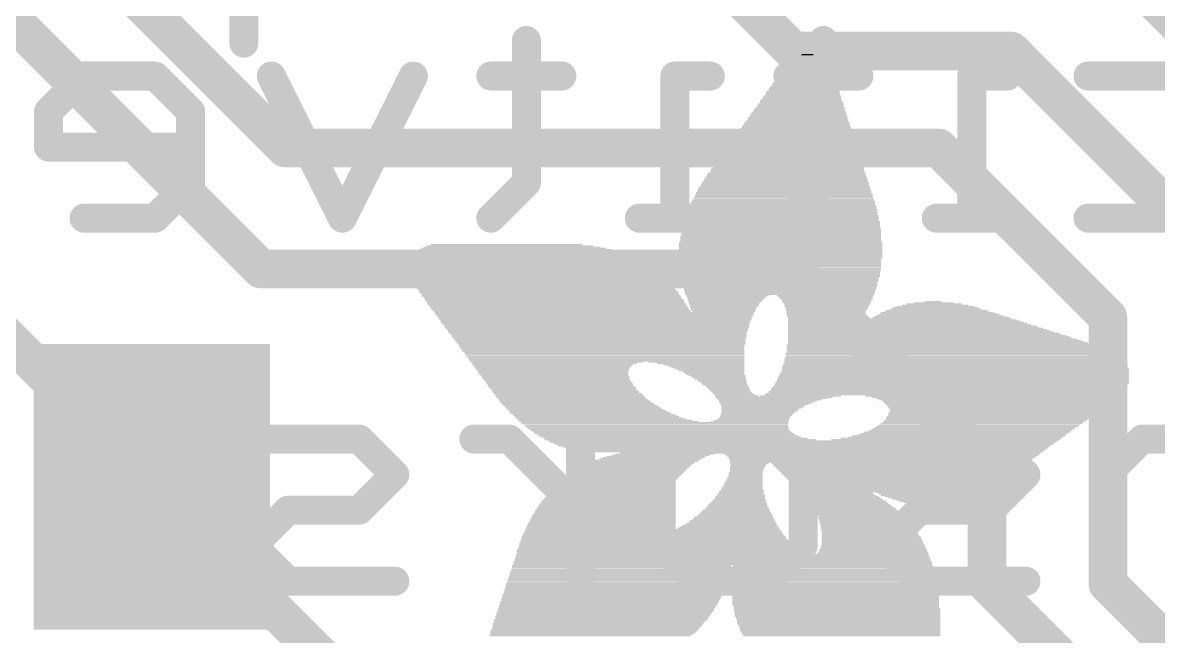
# Model space of a CAD drawing. Extents: x -0.1 to 33.1, y -0.2 to 19.1.
# Drawn here: x 8.15 to 14.11, y 9.63 to 12.85 of the extents above; entities that cross this region are included whole.
import ezdxf

# ---------------------------------------------------------------- set-up
doc = ezdxf.new("R2010")
doc.units = 0
for name, color, linetype in [('1', 12, 'CONTINUOUS'), ('21', 40, 'CONTINUOUS'), ('22', 6, 'CONTINUOUS')]:
    doc.layers.add(name, color=color, linetype=linetype)

# ---------------------------------------------------------------- blocks, each defined once
blk = doc.blocks.new('RECT')
blk.add_solid([(-0.5, -0.5), (0.5, -0.5), (-0.5, 0.5), (0.5, 0.5)])

msp = doc.modelspace()

# ---------------------------------------------------------------- linework, layer by layer
at = {"layer": '1', "const_width": 0.2032}
for points in [[(9.525, 12.192), (3.937, 17.78)], [(7.112, 17.78), (12.192, 12.7)], [(7.366, 13.589), (9.398, 11.557)], [(15.11, 11.941), (13.843, 13.208)], [(12.192, 12.7), (13.335, 12.7)], [(13.335, 12.7), (14.379, 11.656)], [(12.954, 12.192), (9.525, 12.192)], [(13.843, 11.303), (12.954, 12.192)], [(7.327, 11.938), (8.824, 10.441)], [(9.398, 11.557), (12.192, 11.557)], [(12.192, 11.557), (13.208, 10.541)], [(13.843, 9.906), (13.843, 11.303)], [(13.208, 10.541), (13.208, 9.906)], [(8.824, 10.441), (8.824, 10.414)], [(8.824, 10.414), (9.9361, 9.3019)], [(13.208, 9.906), (14.116, 8.998)], [(14.351, 9.398), (13.843, 9.906)]]:
    msp.add_lwpolyline(points, dxfattribs=at)
at = {"layer": '1', "const_width": 0.1016}
for points in [[(12.192, 12.7508, 1), (12.192, 12.6492)], [(12.1561, 12.6641, 1), (12.2279, 12.7359)], [(13.3709, 12.7359, 1), (13.2991, 12.6641)], [(13.335, 12.6492, 1), (13.335, 12.7508)], [(9.525, 12.2428, 1), (9.525, 12.1412)], [(12.9899, 12.2279, 1), (12.9181, 12.1561)], [(12.954, 12.1412, 1), (12.954, 12.2428)], [(9.4891, 12.1561, 1), (9.5609, 12.2279)], [(9.398, 11.6078, 1), (9.398, 11.5062)], [(9.3621, 11.5211, 1), (9.4339, 11.5929)], [(12.2279, 11.5929, 1), (12.1561, 11.5211)], [(12.192, 11.5062, 1), (12.192, 11.6078)], [(13.8938, 11.303, 1), (13.7922, 11.303)], [(13.8071, 11.2671, 1), (13.8789, 11.3389)], [(13.2588, 10.541, 1), (13.1572, 10.541)], [(13.1721, 10.5051, 1), (13.2439, 10.5769)], [(8.8748, 10.441, 1), (8.7732, 10.441)], [(8.8599, 10.4499, 1), (8.7881, 10.3781)], [(8.7881, 10.4051, 1), (8.8599, 10.4769)], [(8.7732, 10.414, 1), (8.8748, 10.414)], [(13.2439, 9.9419, 1), (13.1721, 9.8701)], [(13.1572, 9.906, 1), (13.2588, 9.906)], [(13.8789, 9.9419, 1), (13.8071, 9.8701)], [(13.7922, 9.906, 1), (13.8938, 9.906)]]:
    msp.add_lwpolyline(points, format="xyb", dxfattribs=at)
at = {"layer": '21', "const_width": 0.1524}
msp.add_lwpolyline([(9.307, 12.7421), (9.307, 13.6064)], dxfattribs=at)
at = {"layer": '21', "const_width": 0.0762}
msp.add_lwpolyline([(9.2689, 12.7421, 1), (9.3451, 12.7421)], format="xyb", dxfattribs=at)
at = {"layer": '22', "const_width": 0.1524}
for points in [[(10.7902, 12.7558), (10.7902, 12.0101)], [(12.3494, 12.7558), (12.3494, 12.0101)], [(8.4684, 12.5694), (8.2819, 12.383)], [(8.8412, 12.5694), (8.4684, 12.5694)], [(9.0276, 12.383), (8.8412, 12.5694)], [(9.8242, 11.8237), (9.4513, 12.5694)], [(10.197, 12.5694), (9.8242, 11.8237)], [(10.9766, 12.5694), (10.6038, 12.5694)], [(11.7562, 12.5694), (11.5698, 12.5694)], [(11.5698, 12.5694), (11.5698, 11.8237)], [(12.5358, 12.5694), (12.163, 12.5694)], [(13.3154, 12.5694), (13.129, 12.5694)], [(13.129, 12.5694), (13.129, 11.8237)], [(13.7391, 12.5694), (14.2984, 12.5694)], [(8.2819, 12.383), (8.2819, 12.1966)], [(9.0276, 12.0101), (9.0276, 12.383)], [(8.2819, 12.1966), (9.0276, 12.1966)], [(8.8412, 11.8237), (9.0276, 12.0101)], [(10.7902, 12.0101), (10.6038, 11.8237)], [(12.3494, 12.0101), (12.163, 11.8237)], [(8.4684, 11.8237), (8.8412, 11.8237)], [(11.7562, 11.8237), (11.3834, 11.8237)], [(13.3154, 11.8237), (12.9426, 11.8237)], [(14.2984, 11.8237), (13.7391, 11.8237)], [(9.9132, 10.6644), (9.3539, 10.6644)], [(10.0996, 10.478), (9.9132, 10.6644)], [(10.7012, 10.6644), (10.5148, 10.6644)], [(11.0741, 10.2916), (10.7012, 10.6644)], [(11.0741, 9.9187), (11.0741, 10.6644)], [(11.4978, 10.478), (11.6842, 10.6644)], [(11.6842, 10.6644), (12.0571, 10.6644)], [(12.0571, 10.6644), (12.2435, 10.478)], [(13.2264, 10.6644), (12.6672, 10.6644)], [(13.4129, 10.478), (13.2264, 10.6644)], [(14.023, 10.6644), (13.8366, 10.478)], [(14.5823, 10.6644), (14.023, 10.6644)], [(9.9132, 10.2916), (10.0996, 10.478)], [(11.4978, 10.1051), (11.4978, 10.478)], [(12.2435, 10.478), (12.2435, 10.1051)], [(13.2264, 10.2916), (13.4129, 10.478)], [(13.8366, 10.478), (13.8366, 9.9187)], [(9.3539, 10.1051), (9.5403, 10.2916)], [(9.5403, 10.2916), (9.9132, 10.2916)], [(12.6672, 10.1051), (12.8536, 10.2916)], [(12.8536, 10.2916), (13.2264, 10.2916)], [(9.5403, 9.9187), (9.3539, 10.1051)], [(11.6842, 9.9187), (11.4978, 10.1051)], [(12.2435, 10.1051), (12.0571, 9.9187)], [(12.8536, 9.9187), (12.6672, 10.1051)], [(10.0996, 9.9187), (9.5403, 9.9187)], [(12.0571, 9.9187), (11.6842, 9.9187)], [(13.4129, 9.9187), (12.8536, 9.9187)]]:
    msp.add_lwpolyline(points, dxfattribs=at)
at = {"layer": '22', "const_width": 0.0762}
for points in [[(10.8283, 12.7558, 1), (10.7521, 12.7558)], [(12.3875, 12.7558, 1), (12.3113, 12.7558)], [(8.4684, 12.6075, 1), (8.4684, 12.5313)], [(8.4953, 12.5425, 1), (8.4414, 12.5963)], [(8.8682, 12.5963, 1), (8.8143, 12.5425)], [(8.8412, 12.5313, 1), (8.8412, 12.6075)], [(9.4854, 12.5864, 1), (9.4173, 12.5524)], [(10.2311, 12.5524, 1), (10.163, 12.5864)], [(10.6038, 12.6075, 1), (10.6038, 12.5313)], [(10.9766, 12.5313, 1), (10.9766, 12.6075)], [(11.5698, 12.6075, 1), (11.5698, 12.5313)], [(11.6079, 12.5694, 1), (11.5317, 12.5694)], [(11.7562, 12.5313, 1), (11.7562, 12.6075)], [(12.163, 12.6075, 1), (12.163, 12.5313)], [(12.5358, 12.5313, 1), (12.5358, 12.6075)], [(13.129, 12.6075, 1), (13.129, 12.5313)], [(13.1671, 12.5694, 1), (13.0909, 12.5694)], [(13.3154, 12.5313, 1), (13.3154, 12.6075)], [(13.7391, 12.6075, 1), (13.7391, 12.5313)], [(8.32, 12.383, 1), (8.2438, 12.383)], [(8.255, 12.4099, 1), (8.3089, 12.356)], [(9.0657, 12.383, 1), (8.9895, 12.383)], [(9.0007, 12.356, 1), (9.0546, 12.4099)], [(8.2819, 12.2347, 1), (8.2819, 12.1585)], [(8.2438, 12.1966, 1), (8.32, 12.1966)], [(9.0276, 12.1585, 1), (9.0276, 12.2347)], [(8.9895, 12.0101, 1), (9.0657, 12.0101)], [(9.0546, 11.9832, 1), (9.0007, 12.0371)], [(10.7521, 12.0101, 1), (10.8283, 12.0101)], [(10.8172, 11.9832, 1), (10.7633, 12.0371)], [(12.3113, 12.0101, 1), (12.3875, 12.0101)], [(12.3763, 11.9832, 1), (12.3225, 12.0371)], [(8.4684, 11.8618, 1), (8.4684, 11.7856)], [(8.8143, 11.8506, 1), (8.8682, 11.7968)], [(8.8412, 11.7856, 1), (8.8412, 11.8618)], [(9.7901, 11.8407, 1), (9.8583, 11.8067)], [(9.7901, 11.8067, 1), (9.8583, 11.8407)], [(10.5768, 11.8506, 1), (10.6307, 11.7968)], [(11.3834, 11.8618, 1), (11.3834, 11.7856)], [(11.7562, 11.7856, 1), (11.7562, 11.8618)], [(12.136, 11.8506, 1), (12.1899, 11.7968)], [(12.9426, 11.8618, 1), (12.9426, 11.7856)], [(13.3154, 11.7856, 1), (13.3154, 11.8618)], [(13.7391, 11.8618, 1), (13.7391, 11.7856)], [(11.5317, 11.8237, 1), (11.6079, 11.8237)], [(13.0909, 11.8237, 1), (13.1671, 11.8237)], [(9.3539, 10.7025, 1), (9.3539, 10.6263)], [(9.9401, 10.6913, 1), (9.8862, 10.6375)], [(9.9132, 10.6263, 1), (9.9132, 10.7025)], [(10.5148, 10.7025, 1), (10.5148, 10.6263)], [(10.7282, 10.6913, 1), (10.6743, 10.6375)], [(10.7012, 10.6263, 1), (10.7012, 10.7025)], [(11.1122, 10.6644, 1), (11.036, 10.6644)], [(11.6842, 10.7025, 1), (11.6842, 10.6263)], [(11.7111, 10.6375, 1), (11.6573, 10.6913)], [(12.084, 10.6913, 1), (12.0301, 10.6375)], [(12.0571, 10.6263, 1), (12.0571, 10.7025)], [(12.6672, 10.7025, 1), (12.6672, 10.6263)], [(13.2534, 10.6913, 1), (13.1995, 10.6375)], [(13.2264, 10.6263, 1), (13.2264, 10.7025)], [(14.023, 10.7025, 1), (14.023, 10.6263)], [(14.0499, 10.6375, 1), (13.9961, 10.6913)], [(10.1265, 10.451, 1), (10.0726, 10.5049)], [(11.5359, 10.478, 1), (11.4597, 10.478)], [(12.2816, 10.478, 1), (12.2054, 10.478)], [(13.4398, 10.451, 1), (13.3859, 10.5049)], [(13.8747, 10.478, 1), (13.7985, 10.478)], [(10.0726, 10.451, 1), (10.1265, 10.5049)], [(11.4708, 10.5049, 1), (11.5247, 10.451)], [(12.2165, 10.451, 1), (12.2704, 10.5049)], [(13.3859, 10.451, 1), (13.4398, 10.5049)], [(13.8096, 10.5049, 1), (13.8635, 10.451)], [(9.5403, 10.3297, 1), (9.5403, 10.2535)], [(9.5672, 10.2646, 1), (9.5134, 10.3185)], [(9.8862, 10.3185, 1), (9.9401, 10.2646)], [(9.9132, 10.2535, 1), (9.9132, 10.3297)], [(11.0471, 10.2646, 1), (11.101, 10.3185)], [(12.8536, 10.3297, 1), (12.8536, 10.2535)], [(12.8805, 10.2646, 1), (12.8267, 10.3185)], [(13.1995, 10.3185, 1), (13.2534, 10.2646)], [(13.2264, 10.2535, 1), (13.2264, 10.3297)], [(9.3808, 10.1321, 1), (9.3269, 10.0782)], [(9.3269, 10.1321, 1), (9.3808, 10.0782)], [(11.5247, 10.1321, 1), (11.4708, 10.0782)], [(11.4597, 10.1051, 1), (11.5359, 10.1051)], [(12.2054, 10.1051, 1), (12.2816, 10.1051)], [(12.2704, 10.0782, 1), (12.2165, 10.1321)], [(12.6941, 10.1321, 1), (12.6402, 10.0782)], [(12.6402, 10.1321, 1), (12.6941, 10.0782)], [(9.5403, 9.9568, 1), (9.5403, 9.8806)], [(9.5134, 9.8918, 1), (9.5672, 9.9456)], [(10.0996, 9.8806, 1), (10.0996, 9.9568)], [(11.036, 9.9187, 1), (11.1122, 9.9187)], [(11.6842, 9.9568, 1), (11.6842, 9.8806)], [(11.6573, 9.8918, 1), (11.7111, 9.9456)], [(12.0301, 9.9456, 1), (12.084, 9.8918)], [(12.0571, 9.8806, 1), (12.0571, 9.9568)], [(12.8536, 9.9568, 1), (12.8536, 9.8806)], [(12.8267, 9.8918, 1), (12.8805, 9.9456)], [(13.4129, 9.8806, 1), (13.4129, 9.9568)], [(13.7985, 9.9187, 1), (13.8747, 9.9187)]]:
    msp.add_lwpolyline(points, format="xyb", dxfattribs=at)

# ---------------------------------------------------------------- block references
at = {"layer": '1', "xscale": 1.24, "yscale": 1.5, "rotation": 180}
msp.add_blockref('RECT', (8.824, 10.414), dxfattribs=at)
at = {"layer": '21'}
for p, xscale, yscale in [((12.2682, 12.6365), 0.2096, 0.0064), ((12.2682, 12.6429), 0.1968, 0.0063), ((12.2682, 12.6492), 0.1842, 0.0064), ((12.2682, 12.6555), 0.1714, 0.0063), ((12.2714, 12.6619), 0.1524, 0.0064), ((12.2682, 12.6683), 0.1334, 0.0063), ((12.265, 12.6746), 0.1016, 0.0064), ((12.2651, 12.681), 0.0635, 0.0063), ((12.2619, 12.5793), 0.2857, 0.0063), ((12.2619, 12.5857), 0.2731, 0.0064), ((12.2619, 12.5984), 0.2603, 0.0064), ((12.2651, 12.5921), 0.2667, 0.0063), ((12.265, 12.6048), 0.254, 0.0063), ((12.2651, 12.6111), 0.2413, 0.0064), ((12.2682, 12.6174), 0.235, 0.0063), ((12.2682, 12.6302), 0.2222, 0.0063), ((12.2682, 12.6238), 0.2222, 0.0064), ((12.2523, 12.5222), 0.3429, 0.0064), ((12.2492, 12.5286), 0.3365, 0.0063), ((12.2523, 12.5349), 0.3302, 0.0064), ((12.2555, 12.5412), 0.3238, 0.0063), ((12.2555, 12.554), 0.3112, 0.0063), ((12.2555, 12.5476), 0.3112, 0.0064), ((12.2587, 12.5603), 0.3048, 0.0064), ((12.2587, 12.573), 0.2921, 0.0064), ((12.2587, 12.5667), 0.2921, 0.0063), ((12.2365, 12.4587), 0.4127, 0.0064), ((12.2396, 12.465), 0.4064, 0.0063), ((12.2397, 12.4714), 0.3937, 0.0064), ((12.2428, 12.4841), 0.3874, 0.0064), ((12.2428, 12.4778), 0.3874, 0.0063), ((12.2428, 12.4905), 0.3746, 0.0063), ((12.246, 12.5031), 0.3683, 0.0063), ((12.246, 12.4968), 0.3683, 0.0064), ((12.246, 12.5095), 0.3556, 0.0064), ((12.2492, 12.5159), 0.3493, 0.0063), ((12.227, 12.4016), 0.4699, 0.0063), ((12.2269, 12.4079), 0.4572, 0.0064), ((12.2301, 12.4206), 0.4508, 0.0064), ((12.2301, 12.4143), 0.4508, 0.0063), ((12.2332, 12.4269), 0.4445, 0.0063), ((12.2333, 12.4397), 0.4318, 0.0063), ((12.2333, 12.4333), 0.4318, 0.0064), ((12.2332, 12.446), 0.4191, 0.0064), ((12.2365, 12.4524), 0.4127, 0.0063), ((12.2142, 12.3381), 0.5334, 0.0063), ((12.2142, 12.3508), 0.5207, 0.0063), ((12.2174, 12.3444), 0.527, 0.0064), ((12.2174, 12.3571), 0.5144, 0.0064), ((12.2174, 12.3698), 0.5016, 0.0064), ((12.2206, 12.3635), 0.508, 0.0063), ((12.2206, 12.3762), 0.4953, 0.0063), ((12.2238, 12.3825), 0.4889, 0.0064), ((12.2238, 12.3952), 0.4763, 0.0064), ((12.2238, 12.3889), 0.4763, 0.0063), ((12.2016, 12.2809), 0.5969, 0.0064), ((12.2047, 12.2873), 0.5906, 0.0063), ((12.2047, 12.2936), 0.5778, 0.0064), ((12.2079, 12.3063), 0.5715, 0.0064), ((12.2079, 12.3), 0.5715, 0.0063), ((12.2079, 12.3127), 0.5588, 0.0063), ((12.2111, 12.3254), 0.5525, 0.0063), ((12.2111, 12.319), 0.5525, 0.0064), ((12.2111, 12.3317), 0.5397, 0.0064), ((12.192, 12.2238), 0.654, 0.0063), ((12.192, 12.2365), 0.6414, 0.0063), ((12.192, 12.2301), 0.6414, 0.0064), ((12.1952, 12.2428), 0.635, 0.0064), ((12.1951, 12.2555), 0.6223, 0.0064), ((12.1984, 12.2492), 0.6287, 0.0063), ((12.1984, 12.2619), 0.6159, 0.0063), ((12.2015, 12.2682), 0.6096, 0.0064), ((12.2016, 12.2746), 0.5969, 0.0063), ((12.1793, 12.1603), 0.7176, 0.0063), ((12.1793, 12.173), 0.7048, 0.0063), ((12.1825, 12.1666), 0.7112, 0.0064), ((12.1825, 12.1793), 0.6985, 0.0064), ((12.1825, 12.192), 0.6858, 0.0064), ((12.1857, 12.1857), 0.6921, 0.0063), ((12.1857, 12.1984), 0.6795, 0.0063), ((12.1889, 12.2047), 0.6731, 0.0064), ((12.1857, 12.2111), 0.6667, 0.0063), ((12.1888, 12.2174), 0.6604, 0.0064), ((12.1666, 12.1031), 0.781, 0.0064), ((12.1666, 12.1095), 0.7684, 0.0063), ((12.1698, 12.1222), 0.762, 0.0063), ((12.1698, 12.1158), 0.762, 0.0064), ((12.173, 12.1285), 0.7557, 0.0064), ((12.173, 12.1349), 0.7429, 0.0063), ((12.1761, 12.1476), 0.7366, 0.0063), ((12.1761, 12.1412), 0.7366, 0.0064), ((12.1761, 12.1539), 0.7239, 0.0064), ((12.1539, 12.0396), 0.8446, 0.0064), ((12.1539, 12.0523), 0.8318, 0.0064), ((12.1571, 12.046), 0.8382, 0.0063), ((12.157, 12.0587), 0.8255, 0.0063), ((12.1603, 12.065), 0.8191, 0.0064), ((12.1603, 12.0777), 0.8065, 0.0064), ((12.1603, 12.0714), 0.8065, 0.0063), ((12.1635, 12.0841), 0.8001, 0.0063), ((12.1666, 12.0904), 0.7938, 0.0064), ((12.1666, 12.0968), 0.781, 0.0063), ((12.1444, 11.9825), 0.9017, 0.0063), ((12.1476, 11.9888), 0.8953, 0.0064), ((12.1476, 12.0015), 0.8827, 0.0064), ((12.1476, 11.9952), 0.8827, 0.0063), ((12.1508, 12.0079), 0.8763, 0.0063), ((12.1507, 12.0206), 0.8636, 0.0063), ((12.1507, 12.0142), 0.8636, 0.0064), ((12.1539, 12.0269), 0.8572, 0.0064), ((12.1508, 12.0333), 0.8509, 0.0063), ((12.138, 11.9317), 0.9398, 0.0063), ((12.1412, 11.9253), 0.9462, 0.0064), ((12.1412, 11.9444), 0.9334, 0.0063), ((12.1412, 11.938), 0.9334, 0.0064), ((12.1412, 11.9571), 0.9208, 0.0063), ((12.1444, 11.9507), 0.9271, 0.0064), ((12.1444, 11.9698), 0.9144, 0.0063), ((12.1444, 11.9634), 0.9144, 0.0064), ((12.1444, 11.9761), 0.9017, 0.0064), ((12.1349, 11.8618), 0.9969, 0.0064), ((12.1349, 11.8745), 0.9843, 0.0064), ((12.138, 11.8681), 0.9906, 0.0063), ((12.138, 11.8872), 0.9779, 0.0064), ((12.138, 11.8809), 0.9779, 0.0063), ((12.1349, 11.8936), 0.9715, 0.0063), ((12.138, 11.9063), 0.9652, 0.0063), ((12.138, 11.8999), 0.9652, 0.0064), ((12.138, 11.919), 0.9525, 0.0063), ((12.1412, 11.9126), 0.9588, 0.0064), ((12.1317, 11.8047), 1.0287, 0.0063), ((12.1317, 11.8237), 1.016, 0.0064), ((12.1317, 11.8174), 1.016, 0.0063), ((12.1317, 11.811), 1.016, 0.0064), ((12.1317, 11.8428), 1.0033, 0.0063), ((12.1349, 11.8364), 1.0097, 0.0064), ((12.1349, 11.83), 1.0097, 0.0063), ((12.1349, 11.8555), 0.9969, 0.0063), ((12.1349, 11.8491), 0.9969, 0.0064), ((12.1285, 11.7602), 1.0478, 0.0064), ((12.1285, 11.7538), 1.0478, 0.0063), ((12.1285, 11.7475), 1.0478, 0.0064), ((12.1285, 11.7412), 1.0478, 0.0063), ((12.1285, 11.7856), 1.035, 0.0064), ((12.1285, 11.7793), 1.035, 0.0063), ((12.1285, 11.7729), 1.035, 0.0064), ((12.1317, 11.7666), 1.0414, 0.0063), ((12.1317, 11.7983), 1.0287, 0.0064), ((12.1317, 11.7919), 1.0287, 0.0063), ((10.6871, 11.684), 0.7937, 0.0064), ((12.1253, 11.6967), 1.0668, 0.0064), ((12.1253, 11.6904), 1.0668, 0.0063), ((12.1253, 11.684), 1.0668, 0.0064), ((12.1254, 11.7285), 1.0541, 0.0063), ((12.1254, 11.7221), 1.0541, 0.0064), ((12.1254, 11.7157), 1.0541, 0.0063), ((12.1254, 11.7094), 1.0541, 0.0064), ((12.1254, 11.7031), 1.0541, 0.0063), ((12.1285, 11.7348), 1.0478, 0.0064), ((10.7665, 11.6269), 1.1303, 0.0063), ((10.7633, 11.6332), 1.1113, 0.0064), ((10.7474, 11.6459), 1.0668, 0.0064), ((10.7569, 11.6395), 1.0858, 0.0063), ((10.741, 11.6523), 1.0414, 0.0063), ((10.7315, 11.6586), 1.0096, 0.0064), ((10.7252, 11.665), 0.9715, 0.0063), ((10.7157, 11.6713), 0.9271, 0.0064), ((10.703, 11.6776), 0.8763, 0.0063), ((12.1253, 11.6776), 1.0668, 0.0063), ((12.1253, 11.6713), 1.0668, 0.0064), ((12.1253, 11.665), 1.0668, 0.0063), ((12.1253, 11.6586), 1.0668, 0.0064), ((12.1253, 11.6523), 1.0668, 0.0063), ((12.1253, 11.6459), 1.0668, 0.0064), ((12.1253, 11.6395), 1.0668, 0.0063), ((12.1253, 11.6332), 1.0668, 0.0064), ((12.1253, 11.6269), 1.0668, 0.0063), ((10.814, 11.5633), 1.2763, 0.0063), ((10.7981, 11.5888), 1.2319, 0.0063), ((10.8045, 11.5824), 1.2446, 0.0064), ((10.8077, 11.5761), 1.251, 0.0063), ((10.814, 11.5697), 1.2637, 0.0064), ((10.7823, 11.6078), 1.1874, 0.0064), ((10.795, 11.5951), 1.2128, 0.0064), ((10.7887, 11.6014), 1.2001, 0.0063), ((10.7791, 11.6142), 1.1684, 0.0063), ((10.7759, 11.6205), 1.1493, 0.0064), ((12.1253, 11.6205), 1.0668, 0.0064), ((12.1253, 11.6142), 1.0668, 0.0063), ((12.1222, 11.6078), 1.0605, 0.0064), ((12.1222, 11.6014), 1.0605, 0.0063), ((12.1222, 11.5951), 1.0605, 0.0064), ((12.1222, 11.5888), 1.0605, 0.0063), ((12.1222, 11.5824), 1.0605, 0.0064), ((12.1222, 11.5761), 1.0605, 0.0063), ((12.1222, 11.5697), 1.0605, 0.0064), ((12.1222, 11.5633), 1.0605, 0.0063), ((10.8204, 11.557), 1.289, 0.0064), ((10.8236, 11.5507), 1.2954, 0.0063), ((10.8331, 11.538), 1.3144, 0.0063), ((10.8268, 11.5443), 1.3017, 0.0064), ((10.8395, 11.5316), 1.3145, 0.0064), ((10.8426, 11.5252), 1.3208, 0.0063), ((10.8458, 11.5189), 1.3272, 0.0064), ((10.849, 11.5126), 1.3335, 0.0063), ((10.8554, 11.5062), 1.3335, 0.0064), ((12.1222, 11.557), 1.0605, 0.0064), ((12.1222, 11.5507), 1.0605, 0.0063), ((12.1189, 11.5443), 1.0541, 0.0064), ((12.1222, 11.538), 1.0477, 0.0063), ((12.1222, 11.5316), 1.0477, 0.0064), ((12.1222, 11.5252), 1.0477, 0.0063), ((12.1222, 11.5189), 1.0477, 0.0064), ((12.119, 11.5126), 1.0414, 0.0063), ((12.1222, 11.5062), 1.0351, 0.0064), ((10.8585, 11.4999), 1.3398, 0.0063), ((10.868, 11.4871), 1.3462, 0.0063), ((10.8649, 11.4935), 1.3399, 0.0064), ((10.8744, 11.4808), 1.3462, 0.0064), ((10.8776, 11.4745), 1.3525, 0.0063), ((10.8839, 11.4681), 1.3526, 0.0064), ((10.8871, 11.4618), 1.3589, 0.0063), ((10.8935, 11.4554), 1.3589, 0.0064), ((10.8966, 11.449), 1.3526, 0.0063), ((12.1189, 11.4871), 1.0287, 0.0063), ((12.1222, 11.4999), 1.0351, 0.0063), ((12.1222, 11.4935), 1.0351, 0.0064), ((12.1222, 11.4808), 1.0223, 0.0064), ((12.1222, 11.4745), 1.0223, 0.0063), ((12.1222, 11.4681), 1.0223, 0.0064), ((12.119, 11.4618), 1.016, 0.0063), ((12.1222, 11.4554), 1.0097, 0.0064), ((12.1222, 11.449), 1.0097, 0.0063), ((10.903, 11.4427), 1.3525, 0.0064), ((10.9062, 11.4364), 1.3589, 0.0063), ((10.9124, 11.43), 1.3589, 0.0064), ((10.9157, 11.4237), 1.3525, 0.0063), ((10.9189, 11.4173), 1.3589, 0.0064), ((10.9252, 11.4109), 1.3589, 0.0063), ((10.9284, 11.4046), 1.3525, 0.0064), ((10.9347, 11.3983), 1.3526, 0.0063), ((10.9379, 11.3919), 1.3589, 0.0064), ((10.9411, 11.3856), 1.3525, 0.0063), ((12.1189, 11.4427), 1.0033, 0.0064), ((12.1222, 11.4364), 0.9969, 0.0063), ((12.1222, 11.43), 0.9969, 0.0064), ((12.119, 11.4237), 0.9906, 0.0063), ((11.8459, 11.4173), 0.4318, 0.0064), ((11.8396, 11.4109), 0.4191, 0.0063), ((11.8396, 11.4046), 0.4064, 0.0064), ((11.8364, 11.3983), 0.4, 0.0063), ((11.8333, 11.3919), 0.3937, 0.0064), ((11.8332, 11.3856), 0.381, 0.0063), ((12.3603, 11.4173), 0.508, 0.0064), ((12.3603, 11.4109), 0.4953, 0.0063), ((12.3635, 11.4046), 0.4889, 0.0064), ((12.3666, 11.3983), 0.4826, 0.0063), ((12.3666, 11.3919), 0.4699, 0.0064), ((12.3666, 11.3856), 0.4699, 0.0063), ((12.9255, 11.3856), 0.0889, 0.0063), ((10.9474, 11.3792), 1.3526, 0.0064), ((10.9505, 11.3728), 1.3589, 0.0063), ((10.9538, 11.3665), 1.3525, 0.0064), ((10.9601, 11.3602), 1.3526, 0.0063), ((10.9665, 11.3538), 1.3525, 0.0064), ((10.9665, 11.3475), 1.3525, 0.0063), ((10.9728, 11.3411), 1.3526, 0.0064), ((10.9792, 11.3347), 1.3525, 0.0063), ((11.1474, 11.3284), 1.6764, 0.0064), ((11.83, 11.3792), 0.3747, 0.0064), ((11.8269, 11.3728), 0.3683, 0.0063), ((11.83, 11.3665), 0.3619, 0.0064), ((11.8269, 11.3602), 0.3556, 0.0063), ((11.8237, 11.3538), 0.3492, 0.0064), ((11.8237, 11.3411), 0.3366, 0.0064), ((11.8269, 11.3475), 0.3429, 0.0063), ((11.8269, 11.3347), 0.3302, 0.0063), ((12.3666, 11.3792), 0.4572, 0.0064), ((12.3666, 11.3665), 0.4445, 0.0064), ((12.3666, 11.3602), 0.4445, 0.0063), ((12.3698, 11.3728), 0.4508, 0.0063), ((12.3666, 11.3538), 0.4318, 0.0064), ((12.3666, 11.3475), 0.4318, 0.0063), ((12.3635, 11.3411), 0.4255, 0.0064), ((12.3635, 11.3347), 0.4127, 0.0063), ((12.3635, 11.3284), 0.4127, 0.0064), ((12.9477, 11.3284), 0.5905, 0.0064), ((12.9444, 11.3347), 0.5461, 0.0063), ((12.9444, 11.3411), 0.5207, 0.0064), ((12.9413, 11.3475), 0.4762, 0.0063), ((12.9382, 11.3538), 0.4445, 0.0064), ((12.9381, 11.3602), 0.4064, 0.0063), ((12.935, 11.3665), 0.3493, 0.0064), ((12.9318, 11.3728), 0.2921, 0.0063), ((12.9286, 11.3792), 0.2096, 0.0064), ((11.1474, 11.3221), 1.6764, 0.0063), ((11.1475, 11.3157), 1.6637, 0.0064), ((11.1506, 11.3094), 1.6574, 0.0063), ((11.1506, 11.303), 1.6446, 0.0064), ((11.1506, 11.2967), 1.6446, 0.0063), ((11.1538, 11.2903), 1.6383, 0.0064), ((11.1538, 11.284), 1.6256, 0.0063), ((11.1538, 11.2776), 1.6256, 0.0064), ((11.1538, 11.2713), 1.6129, 0.0063), ((11.157, 11.2649), 1.6065, 0.0064), ((12.3603, 11.3221), 0.4064, 0.0063), ((12.3571, 11.3157), 0.4, 0.0064), ((12.3571, 11.3094), 0.4, 0.0063), ((12.3571, 11.303), 0.3874, 0.0064), ((12.3539, 11.2967), 0.381, 0.0063), ((12.3508, 11.2903), 0.3747, 0.0064), ((12.3508, 11.284), 0.3747, 0.0063), ((12.3476, 11.2776), 0.3683, 0.0064), ((12.3444, 11.2713), 0.362, 0.0063), ((12.3412, 11.2649), 0.3556, 0.0064), ((12.9985, 11.2649), 0.8827, 0.0064), ((12.9921, 11.2713), 0.8572, 0.0063), ((12.9858, 11.2776), 0.8319, 0.0064), ((12.9825, 11.284), 0.8001, 0.0063), ((12.9763, 11.2903), 0.7747, 0.0064), ((12.9699, 11.2967), 0.7366, 0.0063), ((12.9667, 11.303), 0.7176, 0.0064), ((12.9604, 11.3094), 0.6795, 0.0063), ((12.9572, 11.3157), 0.6477, 0.0064), ((12.954, 11.3221), 0.616, 0.0063), ((11.1601, 11.2586), 1.6002, 0.0063), ((11.1601, 11.2522), 1.6002, 0.0064), ((11.1601, 11.2459), 1.5875, 0.0063), ((11.1633, 11.2395), 1.5812, 0.0064), ((11.1665, 11.2332), 1.5748, 0.0063), ((11.1633, 11.2268), 1.5684, 0.0064), ((11.1665, 11.2205), 1.5621, 0.0063), ((11.1697, 11.2141), 1.5557, 0.0064), ((11.1728, 11.2078), 1.5494, 0.0063), ((12.3412, 11.2586), 0.3556, 0.0063), ((12.3349, 11.2459), 0.3429, 0.0063), ((12.3317, 11.2395), 0.3366, 0.0064), ((12.3285, 11.2332), 0.3302, 0.0063), ((12.3285, 11.2268), 0.3302, 0.0064), ((12.319, 11.2078), 0.3112, 0.0063), ((12.3381, 11.2522), 0.3493, 0.0064), ((12.3254, 11.2205), 0.3239, 0.0063), ((12.3222, 11.2141), 0.3175, 0.0064), ((13.0524, 11.2078), 1.143, 0.0063), ((13.0461, 11.2141), 1.1049, 0.0064), ((13.0429, 11.2205), 1.0858, 0.0063), ((13.0334, 11.2268), 1.0541, 0.0064), ((13.0271, 11.2332), 1.0287, 0.0063), ((13.0239, 11.2395), 0.9969, 0.0064), ((13.0175, 11.2459), 0.9716, 0.0063), ((13.008, 11.2522), 0.9398, 0.0064), ((13.0048, 11.2586), 0.9208, 0.0063), ((11.1728, 11.2014), 1.5494, 0.0064), ((11.1729, 11.1951), 1.5367, 0.0063), ((11.176, 11.1887), 1.5304, 0.0064), ((11.1792, 11.1824), 1.524, 0.0063), ((11.1792, 11.176), 1.524, 0.0064), ((11.1824, 11.1697), 1.5177, 0.0063), ((11.1856, 11.1633), 1.5113, 0.0064), ((11.1855, 11.157), 1.4986, 0.0063), ((11.1855, 11.1506), 1.4986, 0.0064), ((12.9667, 11.157), 1.6192, 0.0063), ((12.9794, 11.1506), 1.6446, 0.0064), ((12.9032, 11.2014), 1.4796, 0.0064), ((12.9096, 11.1951), 1.4923, 0.0063), ((12.9223, 11.1887), 1.5177, 0.0064), ((12.9413, 11.176), 1.5558, 0.0064), ((12.9508, 11.1697), 1.5748, 0.0063), ((12.9635, 11.1633), 1.6002, 0.0064), ((12.9318, 11.1824), 1.5367, 0.0063), ((11.1887, 11.1443), 1.4922, 0.0063), ((11.1919, 11.1379), 1.4859, 0.0064), ((11.1919, 11.1316), 1.4859, 0.0063), ((11.1951, 11.1252), 1.4795, 0.0064), ((11.1982, 11.1189), 1.4732, 0.0063), ((11.2014, 11.1125), 1.4668, 0.0064), ((11.2014, 11.1062), 1.4668, 0.0063), ((11.2046, 11.0998), 1.4605, 0.0064), ((11.2078, 11.0935), 1.4541, 0.0063), ((11.2109, 11.0871), 1.4478, 0.0064), ((13.0366, 11.0871), 1.7843, 0.0064), ((13.0206, 11.1125), 1.7399, 0.0064), ((13.027, 11.1062), 1.7526, 0.0063), ((13.0302, 11.0998), 1.759, 0.0064), ((13.0366, 11.0935), 1.7717, 0.0063), ((12.9985, 11.1379), 1.6827, 0.0064), ((13.0048, 11.1316), 1.6954, 0.0063), ((13.0144, 11.1252), 1.7145, 0.0064), ((13.0207, 11.1189), 1.7272, 0.0063), ((12.989, 11.1443), 1.6637, 0.0063), ((11.2109, 11.0808), 1.4478, 0.0063), ((11.2141, 11.0744), 1.4414, 0.0064), ((10.9505, 11.0681), 0.9017, 0.0063), ((10.9379, 11.0617), 0.8636, 0.0064), ((10.9284, 11.0554), 0.8445, 0.0063), ((10.9284, 11.049), 0.8319, 0.0064), ((10.9252, 11.0363), 0.8128, 0.0064), ((10.9284, 11.0427), 0.8191, 0.0063), ((10.9284, 11.03), 0.8065, 0.0063), ((11.684, 11.0681), 0.5016, 0.0063), ((11.7062, 11.0617), 0.4572, 0.0064), ((11.7221, 11.0554), 0.4254, 0.0063), ((11.7316, 11.049), 0.4064, 0.0064), ((11.7412, 11.0427), 0.3873, 0.0063), ((11.7475, 11.0363), 0.3746, 0.0064), ((11.757, 11.03), 0.3556, 0.0063), ((13.0429, 11.03), 1.8224, 0.0063), ((13.0398, 11.0427), 1.8161, 0.0063), ((13.0398, 11.0363), 1.8161, 0.0064), ((13.0397, 11.0554), 1.8034, 0.0063), ((13.0429, 11.049), 1.8098, 0.0064), ((13.0366, 11.0808), 1.7843, 0.0063), ((13.0398, 11.0744), 1.7907, 0.0064), ((13.0429, 11.0681), 1.797, 0.0063), ((13.0429, 11.0617), 1.797, 0.0064), ((10.9284, 11.0236), 0.7937, 0.0064), ((10.9315, 11.0173), 0.7874, 0.0063), ((10.9315, 11.0109), 0.7874, 0.0064), ((10.9347, 11.0046), 0.781, 0.0063), ((10.9379, 10.9982), 0.7747, 0.0064), ((10.9443, 10.9919), 0.7747, 0.0063), ((10.9443, 10.9855), 0.7747, 0.0064), ((10.9474, 10.9792), 0.7684, 0.0063), ((10.9538, 10.9728), 0.7683, 0.0064), ((10.9569, 10.9665), 0.762, 0.0063), ((11.7634, 11.0236), 0.3429, 0.0064), ((11.7729, 11.0173), 0.3238, 0.0063), ((11.776, 11.0109), 0.3175, 0.0064), ((11.7824, 11.0046), 0.3048, 0.0063), ((11.7919, 10.9982), 0.2985, 0.0064), ((11.7983, 10.9919), 0.2858, 0.0063), ((11.8047, 10.9855), 0.2731, 0.0064), ((11.8079, 10.9792), 0.2667, 0.0063), ((11.8174, 10.9728), 0.2603, 0.0064), ((11.8205, 10.9665), 0.254, 0.0063), ((13.027, 10.9665), 1.8542, 0.0063), ((13.0302, 10.9792), 1.8478, 0.0063), ((13.0302, 10.9728), 1.8478, 0.0064), ((13.0334, 10.9919), 1.8415, 0.0063), ((13.0334, 10.9855), 1.8415, 0.0064), ((13.0366, 11.0046), 1.8351, 0.0063), ((13.0366, 10.9982), 1.8351, 0.0064), ((13.0397, 11.0173), 1.8288, 0.0063), ((13.0397, 11.0109), 1.8288, 0.0064), ((13.0429, 11.0236), 1.8224, 0.0064), ((10.9601, 10.9601), 0.7684, 0.0064), ((10.9665, 10.9538), 0.7683, 0.0063), ((10.9696, 10.9474), 0.762, 0.0064), ((10.9728, 10.9411), 0.7684, 0.0063), ((10.9792, 10.9347), 0.7683, 0.0064), ((10.9855, 10.9284), 0.7684, 0.0063), ((10.9887, 10.922), 0.762, 0.0064), ((10.9951, 10.9157), 0.7747, 0.0063), ((10.9982, 10.9093), 0.7684, 0.0064), ((11.8269, 10.9601), 0.2413, 0.0064), ((11.83, 10.9538), 0.2349, 0.0063), ((11.8364, 10.9474), 0.235, 0.0064), ((11.8428, 10.9411), 0.2223, 0.0063), ((11.8491, 10.9347), 0.2222, 0.0064), ((11.8522, 10.9284), 0.2159, 0.0063), ((11.8587, 10.922), 0.2159, 0.0064), ((11.8618, 10.9157), 0.2096, 0.0063), ((11.8681, 10.9093), 0.2095, 0.0064), ((12.9953, 10.9157), 1.8669, 0.0063), ((12.9921, 10.9093), 1.8606, 0.0064), ((13.0048, 10.9284), 1.8606, 0.0063), ((13.0048, 10.922), 1.8606, 0.0064), ((13.0112, 10.9347), 1.8605, 0.0064), ((13.0143, 10.9411), 1.8542, 0.0063), ((13.0207, 10.9538), 1.8542, 0.0063), ((13.0207, 10.9474), 1.8542, 0.0064), ((13.027, 10.9601), 1.8542, 0.0064), ((11.0077, 10.903), 0.7747, 0.0063), ((11.0141, 10.8966), 0.7747, 0.0064), ((11.0173, 10.8902), 0.7811, 0.0063), ((11.0236, 10.8839), 0.781, 0.0064), ((11.03, 10.8776), 0.7811, 0.0063), ((11.0363, 10.8712), 0.781, 0.0064), ((11.0427, 10.8649), 0.7937, 0.0063), ((11.049, 10.8585), 0.7938, 0.0064), ((11.0586, 10.8521), 0.8001, 0.0063), ((11.8745, 10.903), 0.2096, 0.0063), ((11.8841, 10.8966), 0.2159, 0.0064), ((11.8967, 10.8902), 0.2286, 0.0063), ((12.0904, 10.8839), 0.616, 0.0064), ((12.0777, 10.8776), 0.5778, 0.0063), ((12.0682, 10.8712), 0.5461, 0.0064), ((12.0523, 10.8585), 0.5016, 0.0064), ((12.0587, 10.8649), 0.5143, 0.0063), ((12.046, 10.8521), 0.4763, 0.0063), ((12.2301, 10.8902), 0.4254, 0.0063), ((12.9763, 10.8966), 1.8669, 0.0064), ((12.9825, 10.903), 1.8669, 0.0063), ((13.2366, 10.8902), 1.3335, 0.0063), ((13.2493, 10.8839), 1.2954, 0.0064), ((13.2557, 10.8776), 1.2573, 0.0063), ((13.2588, 10.8712), 1.2382, 0.0064), ((13.2652, 10.8649), 1.2129, 0.0063), ((13.262, 10.8585), 1.1938, 0.0064), ((13.262, 10.8521), 1.1811, 0.0063), ((11.0648, 10.8458), 0.8001, 0.0064), ((11.0744, 10.8395), 0.8064, 0.0063), ((11.0839, 10.8331), 0.8128, 0.0064), ((11.0903, 10.8268), 0.8128, 0.0063), ((11.0998, 10.8204), 0.8192, 0.0064), ((11.1094, 10.814), 0.8255, 0.0063), ((11.1189, 10.8077), 0.8319, 0.0064), ((11.1252, 10.8014), 0.8446, 0.0063), ((11.1379, 10.795), 0.8446, 0.0064), ((11.1506, 10.7887), 0.8572, 0.0063), ((12.0396, 10.8458), 0.4636, 0.0064), ((11.9952, 10.7887), 0.3747, 0.0063), ((12.0237, 10.8268), 0.4191, 0.0063), ((12.0301, 10.8331), 0.4318, 0.0064), ((12.0174, 10.8204), 0.4064, 0.0064), ((12.0142, 10.814), 0.4, 0.0063), ((12.0079, 10.8077), 0.3873, 0.0064), ((12.0047, 10.8014), 0.381, 0.0063), ((12.0015, 10.795), 0.3746, 0.0064), ((12.0333, 10.8395), 0.4381, 0.0063), ((13.262, 10.8458), 1.1684, 0.0064), ((13.2588, 10.8395), 1.1494, 0.0063), ((13.2588, 10.8331), 1.1366, 0.0064), ((13.2557, 10.8268), 1.1303, 0.0063), ((13.2366, 10.8014), 1.0922, 0.0063), ((13.2334, 10.795), 1.0858, 0.0064), ((13.2271, 10.7887), 1.0731, 0.0063), ((13.2492, 10.814), 1.1049, 0.0063), ((13.2525, 10.8204), 1.1113, 0.0064), ((13.2429, 10.8077), 1.0922, 0.0064), ((11.1601, 10.7823), 0.8636, 0.0064), ((11.1729, 10.7759), 0.8763, 0.0063), ((11.1855, 10.7696), 0.889, 0.0064), ((11.2046, 10.7633), 0.9144, 0.0063), ((11.2236, 10.7569), 0.9398, 0.0064), ((11.4618, 10.7506), 1.4033, 0.0063), ((11.4649, 10.7442), 1.397, 0.0064), ((11.4713, 10.7378), 1.3843, 0.0063), ((11.4745, 10.7315), 1.3779, 0.0064), ((11.9602, 10.7569), 0.4064, 0.0064), ((11.973, 10.7633), 0.3937, 0.0063), ((11.9825, 10.7696), 0.3747, 0.0064), ((11.9888, 10.7759), 0.3746, 0.0063), ((11.992, 10.7823), 0.3683, 0.0064), ((13.1572, 10.7315), 1.0604, 0.0064), ((13.1668, 10.7378), 1.0541, 0.0063), ((13.1763, 10.7442), 1.0605, 0.0064), ((13.1858, 10.7506), 1.0541, 0.0063), ((13.1921, 10.7569), 1.0541, 0.0064), ((13.2017, 10.7633), 1.0605, 0.0063), ((13.2144, 10.7759), 1.0731, 0.0063), ((13.208, 10.7696), 1.0604, 0.0064), ((13.2207, 10.7823), 1.0732, 0.0064), ((11.4776, 10.7252), 1.3716, 0.0063), ((11.484, 10.7188), 1.3716, 0.0064), ((11.4904, 10.7125), 1.3589, 0.0063), ((11.4967, 10.7061), 1.3589, 0.0064), ((11.5062, 10.6997), 1.3526, 0.0063), ((11.5158, 10.6934), 1.3589, 0.0064), ((11.5252, 10.6871), 1.3525, 0.0063), ((11.538, 10.6807), 1.3653, 0.0064), ((11.5507, 10.6744), 1.3653, 0.0063), ((11.5729, 10.668), 1.3843, 0.0064), ((13.0206, 10.668), 1.1557, 0.0064), ((13.0429, 10.6744), 1.124, 0.0063), ((13.0588, 10.6807), 1.1176, 0.0064), ((13.0747, 10.6871), 1.0985, 0.0063), ((13.0874, 10.6934), 1.0859, 0.0064), ((13.1033, 10.6997), 1.0795, 0.0063), ((13.1159, 10.7061), 1.0668, 0.0064), ((13.1255, 10.7125), 1.0605, 0.0063), ((13.1382, 10.7188), 1.0605, 0.0064), ((13.1477, 10.7252), 1.0541, 0.0063), ((11.5983, 10.6616), 1.4224, 0.0063), ((12.2428, 10.6553), 2.6734, 0.0064), ((12.2428, 10.649), 2.6606, 0.0063), ((12.246, 10.6426), 2.6289, 0.0064), ((12.2492, 10.6363), 2.6099, 0.0063), ((12.2492, 10.6299), 2.5845, 0.0064), ((12.2555, 10.6235), 2.559, 0.0063), ((12.2619, 10.6172), 2.5337, 0.0064), ((12.2651, 10.6109), 2.5019, 0.0063), ((12.9921, 10.6616), 1.2002, 0.0063), ((12.2746, 10.6045), 2.4701, 0.0064), ((12.2904, 10.5982), 2.4257, 0.0063), ((11.4237, 10.5537), 0.5525, 0.0064), ((11.4395, 10.5601), 0.5334, 0.0063), ((11.4586, 10.5664), 0.5334, 0.0064), ((11.4713, 10.5728), 0.5207, 0.0063), ((11.4935, 10.5791), 0.5144, 0.0064), ((11.5158, 10.5854), 0.5207, 0.0063), ((12.3857, 10.5918), 2.2098, 0.0064), ((12.6555, 10.5854), 1.6573, 0.0063), ((12.6588, 10.5791), 1.6383, 0.0064), ((12.6555, 10.5728), 1.6193, 0.0063), ((12.6555, 10.5664), 1.6065, 0.0064), ((12.6492, 10.5601), 1.5938, 0.0063), ((12.6492, 10.5537), 1.5812, 0.0064), ((11.3189, 10.4902), 0.5842, 0.0064), ((11.3252, 10.4966), 0.5842, 0.0063), ((11.3347, 10.5029), 0.5779, 0.0064), ((11.3411, 10.5092), 0.5778, 0.0063), ((11.3538, 10.5156), 0.5778, 0.0064), ((11.3634, 10.522), 0.5715, 0.0063), ((11.3728, 10.5283), 0.5651, 0.0064), ((11.3856, 10.5347), 0.5651, 0.0063), ((11.3951, 10.541), 0.5588, 0.0064), ((11.4109, 10.5473), 0.5525, 0.0063), ((11.9412, 10.4902), 0.1778, 0.0064), ((12.6429, 10.5473), 1.5685, 0.0063), ((11.9634, 10.541), 0.2096, 0.0064), ((11.9507, 10.522), 0.1842, 0.0063), ((11.9507, 10.5156), 0.1842, 0.0064), ((11.9475, 10.5092), 0.1778, 0.0063), ((11.9475, 10.5029), 0.1778, 0.0064), ((11.9444, 10.4966), 0.1715, 0.0063), ((11.9571, 10.5347), 0.1969, 0.0063), ((11.9571, 10.5283), 0.1841, 0.0064), ((12.7635, 10.541), 1.3144, 0.0064), ((12.7698, 10.5347), 1.2891, 0.0063), ((12.7698, 10.5283), 1.2637, 0.0064), ((12.7698, 10.522), 1.2509, 0.0063), ((12.7731, 10.5156), 1.2319, 0.0064), ((12.7698, 10.5092), 1.2129, 0.0063), ((12.7698, 10.5029), 1.2001, 0.0064), ((12.7698, 10.4966), 1.1875, 0.0063), ((12.7667, 10.4902), 1.1684, 0.0064), ((11.2553, 10.433), 0.5969, 0.0063), ((11.2618, 10.4394), 0.5969, 0.0064), ((11.2681, 10.4458), 0.5969, 0.0063), ((11.2744, 10.4521), 0.5969, 0.0064), ((11.2808, 10.4585), 0.5969, 0.0063), ((11.284, 10.4648), 0.5905, 0.0064), ((11.2967, 10.4711), 0.5905, 0.0063), ((11.2998, 10.4775), 0.5842, 0.0064), ((11.3094, 10.4839), 0.5905, 0.0063), ((11.9317, 10.4394), 0.1969, 0.0064), ((11.9317, 10.433), 0.1969, 0.0063), ((11.9349, 10.4521), 0.1905, 0.0064), ((11.9349, 10.4458), 0.1905, 0.0063), ((11.938, 10.4648), 0.1842, 0.0064), ((11.938, 10.4585), 0.1842, 0.0063), ((11.9412, 10.4839), 0.1778, 0.0063), ((11.9412, 10.4775), 0.1778, 0.0064), ((11.9412, 10.4711), 0.1778, 0.0063), ((12.7667, 10.4839), 1.1557, 0.0063), ((12.7635, 10.4775), 1.1366, 0.0064), ((12.7635, 10.4711), 1.124, 0.0063), ((12.7604, 10.4648), 1.1049, 0.0064), ((12.7603, 10.4585), 1.0922, 0.0063), ((12.7572, 10.4521), 1.0731, 0.0064), ((12.754, 10.4458), 1.0668, 0.0063), ((12.7508, 10.4394), 1.0478, 0.0064), ((12.7508, 10.433), 1.035, 0.0063), ((11.2046, 10.3759), 0.6096, 0.0064), ((11.2078, 10.3823), 0.6033, 0.0063), ((11.2141, 10.3886), 0.6032, 0.0064), ((11.2205, 10.3949), 0.6033, 0.0063), ((11.2268, 10.4013), 0.6032, 0.0064), ((11.23, 10.4077), 0.5969, 0.0063), ((11.2363, 10.414), 0.5969, 0.0064), ((11.2427, 10.4204), 0.5969, 0.0063), ((11.2491, 10.4267), 0.5969, 0.0064), ((11.9158, 10.3759), 0.2413, 0.0064), ((11.919, 10.3886), 0.2349, 0.0064), ((11.919, 10.3823), 0.2349, 0.0063), ((11.9221, 10.3949), 0.2286, 0.0063), ((11.9222, 10.4077), 0.2159, 0.0063), ((11.9222, 10.4013), 0.2159, 0.0064), ((11.9253, 10.414), 0.2096, 0.0064), ((11.9285, 10.4267), 0.2032, 0.0064), ((11.9285, 10.4204), 0.2032, 0.0063), ((12.7476, 10.4267), 1.016, 0.0064), ((12.7413, 10.4204), 1.0033, 0.0063), ((12.7381, 10.414), 0.9842, 0.0064), ((12.7349, 10.4077), 0.9652, 0.0063), ((12.7317, 10.4013), 0.9589, 0.0064), ((12.7254, 10.3949), 0.9334, 0.0063), ((12.7191, 10.3886), 0.9207, 0.0064), ((12.4365, 10.3823), 0.3429, 0.0063), ((12.4428, 10.3759), 0.3429, 0.0064), ((12.8969, 10.3823), 0.5397, 0.0063), ((12.8969, 10.3759), 0.5143, 0.0064), ((11.1633, 10.3187), 0.616, 0.0063), ((11.1633, 10.3124), 0.616, 0.0064), ((11.1697, 10.3251), 0.6159, 0.0064), ((11.176, 10.3378), 0.616, 0.0064), ((11.1728, 10.3315), 0.6096, 0.0063), ((11.1824, 10.3442), 0.6159, 0.0063), ((11.1855, 10.3505), 0.6096, 0.0064), ((11.1919, 10.3568), 0.6096, 0.0063), ((11.1982, 10.3696), 0.6096, 0.0063), ((11.1951, 10.3632), 0.6033, 0.0064), ((11.8999, 10.3187), 0.3112, 0.0063), ((11.8999, 10.3124), 0.3112, 0.0064), ((11.9031, 10.3251), 0.3048, 0.0064), ((11.9031, 10.3315), 0.2921, 0.0063), ((11.9063, 10.3378), 0.2857, 0.0064), ((11.9094, 10.3442), 0.2794, 0.0063), ((11.9095, 10.3505), 0.2667, 0.0064), ((11.9126, 10.3632), 0.2604, 0.0064), ((11.9126, 10.3568), 0.2604, 0.0063), ((11.9158, 10.3696), 0.254, 0.0063), ((12.4492, 10.3696), 0.3556, 0.0063), ((12.4587, 10.3632), 0.362, 0.0064), ((12.4619, 10.3568), 0.3683, 0.0063), ((12.4714, 10.3505), 0.3746, 0.0064), ((12.4746, 10.3442), 0.381, 0.0063), ((12.4841, 10.3378), 0.3874, 0.0064), ((12.4873, 10.3315), 0.3937, 0.0063), ((12.5, 10.3187), 0.4064, 0.0063), ((12.4937, 10.3251), 0.3937, 0.0064), ((12.5063, 10.3124), 0.4064, 0.0064), ((12.8937, 10.3696), 0.4826, 0.0063), ((12.8969, 10.3632), 0.4509, 0.0064), ((12.8969, 10.3568), 0.4127, 0.0063), ((12.8969, 10.3505), 0.3747, 0.0064), ((12.8969, 10.3442), 0.3365, 0.0063), ((12.8937, 10.3378), 0.2921, 0.0064), ((12.8905, 10.3315), 0.235, 0.0063), ((12.8905, 10.3251), 0.1588, 0.0064), ((11.1347, 10.2553), 0.635, 0.0063), ((11.1379, 10.268), 0.6286, 0.0063), ((11.1379, 10.2616), 0.6286, 0.0064), ((11.1443, 10.2743), 0.6287, 0.0064), ((11.1475, 10.287), 0.6223, 0.0064), ((11.1475, 10.2806), 0.6223, 0.0063), ((11.1538, 10.2997), 0.6223, 0.0064), ((11.1538, 10.2934), 0.6223, 0.0063), ((11.157, 10.3061), 0.6159, 0.0063), ((11.8809, 10.2553), 0.4127, 0.0063), ((11.8841, 10.2616), 0.3937, 0.0064), ((11.8872, 10.268), 0.3874, 0.0063), ((11.8872, 10.2743), 0.3746, 0.0064), ((11.8903, 10.2806), 0.3683, 0.0063), ((11.8904, 10.287), 0.3556, 0.0064), ((11.8936, 10.2934), 0.3493, 0.0063), ((11.8967, 10.3061), 0.3302, 0.0063), ((11.8967, 10.2997), 0.3302, 0.0064), ((12.5127, 10.3061), 0.4191, 0.0063), ((12.5191, 10.2997), 0.4191, 0.0064), ((12.5222, 10.2934), 0.4254, 0.0063), ((12.5254, 10.287), 0.4318, 0.0064), ((12.5412, 10.268), 0.4509, 0.0063), ((12.5349, 10.2806), 0.4382, 0.0063), ((12.5381, 10.2743), 0.4445, 0.0064), ((12.5476, 10.2616), 0.4508, 0.0064), ((12.5508, 10.2553), 0.4572, 0.0063), ((11.1252, 10.1918), 0.6794, 0.0063), ((11.122, 10.2108), 0.6604, 0.0064), ((11.1252, 10.2045), 0.6668, 0.0063), ((11.1284, 10.1981), 0.6731, 0.0064), ((11.1252, 10.2235), 0.654, 0.0064), ((11.1252, 10.2172), 0.654, 0.0063), ((11.1284, 10.2299), 0.6477, 0.0063), ((11.1316, 10.2426), 0.6413, 0.0063), ((11.1316, 10.2362), 0.6413, 0.0064), ((11.1347, 10.2489), 0.635, 0.0064), ((11.846, 10.1918), 0.5461, 0.0063), ((11.8523, 10.1981), 0.5334, 0.0064), ((11.8555, 10.2045), 0.5143, 0.0063), ((11.8587, 10.2108), 0.4953, 0.0064), ((11.865, 10.2172), 0.4826, 0.0063), ((11.865, 10.2235), 0.4699, 0.0064), ((11.8713, 10.2299), 0.4572, 0.0063), ((11.8714, 10.2362), 0.4445, 0.0064), ((11.8777, 10.2426), 0.4318, 0.0063), ((11.8777, 10.2489), 0.4191, 0.0064), ((12.554, 10.2489), 0.4635, 0.0064), ((12.5603, 10.2426), 0.4636, 0.0063), ((12.5635, 10.2362), 0.4699, 0.0064), ((12.5635, 10.2299), 0.4699, 0.0063), ((12.5667, 10.2235), 0.4763, 0.0064), ((12.5793, 10.2045), 0.4889, 0.0063), ((12.5793, 10.1981), 0.4889, 0.0064), ((12.573, 10.2172), 0.4762, 0.0063), ((12.5762, 10.2108), 0.4826, 0.0064), ((12.5826, 10.1918), 0.4953, 0.0063), ((11.4618, 10.1346), 1.4033, 0.0064), ((11.4586, 10.1537), 1.3843, 0.0063), ((11.4586, 10.1473), 1.3843, 0.0064), ((11.4618, 10.141), 1.3907, 0.0063), ((11.4554, 10.1664), 1.3652, 0.0063), ((11.4586, 10.16), 1.3716, 0.0064), ((11.1347, 10.1791), 0.7112, 0.0063), ((11.4554, 10.1727), 1.3526, 0.0064), ((11.1316, 10.1854), 0.6921, 0.0064), ((11.83, 10.1791), 0.6033, 0.0063), ((11.8396, 10.1854), 0.5715, 0.0064), ((12.5952, 10.1664), 0.508, 0.0063), ((12.5952, 10.16), 0.508, 0.0064), ((12.5984, 10.1537), 0.5144, 0.0063), ((12.6016, 10.1473), 0.5207, 0.0064), ((12.6016, 10.141), 0.5207, 0.0063), ((12.6048, 10.1346), 0.5271, 0.0064), ((12.5889, 10.1854), 0.4953, 0.0064), ((12.5921, 10.1791), 0.5017, 0.0063), ((12.5921, 10.1727), 0.5017, 0.0064), ((11.4776, 10.0838), 1.4732, 0.0064), ((11.484, 10.0775), 1.4859, 0.0063), ((11.4745, 10.0965), 1.4541, 0.0064), ((11.4777, 10.0902), 1.4605, 0.0063), ((11.4649, 10.1219), 1.4224, 0.0064), ((11.4681, 10.1156), 1.4288, 0.0063), ((11.4713, 10.1092), 1.4351, 0.0064), ((11.4745, 10.1029), 1.4415, 0.0063), ((11.4649, 10.1283), 1.4097, 0.0063), ((12.6111, 10.0838), 0.5652, 0.0064), ((12.6111, 10.0775), 0.5652, 0.0063), ((12.6111, 10.0965), 0.5524, 0.0064), ((12.6111, 10.0902), 0.5524, 0.0063), ((12.608, 10.1029), 0.5461, 0.0063), ((12.6048, 10.1283), 0.5271, 0.0063), ((12.6079, 10.1219), 0.5334, 0.0064), ((12.6079, 10.1156), 0.5334, 0.0063), ((12.6111, 10.1092), 0.5398, 0.0064), ((11.8206, 10.0203), 2.1971, 0.0064), ((11.8206, 10.014), 2.1971, 0.0063), ((11.8205, 10.0394), 2.1844, 0.0063), ((11.8205, 10.033), 2.1844, 0.0064), ((11.8205, 10.0267), 2.1844, 0.0063), ((11.4999, 10.0584), 1.5303, 0.0064), ((11.8206, 10.0521), 2.1717, 0.0063), ((11.8206, 10.0457), 2.1717, 0.0064), ((11.4871, 10.0711), 1.4923, 0.0064), ((11.4935, 10.0648), 1.505, 0.0063), ((12.6016, 10.0584), 0.5969, 0.0064), ((12.6079, 10.0648), 0.5842, 0.0063), ((12.6111, 10.0711), 0.5778, 0.0064), ((11.2776, 9.9632), 1.1494, 0.0063), ((11.2776, 9.9568), 1.1494, 0.0064), ((11.2808, 9.9695), 1.143, 0.0064), ((11.284, 9.9822), 1.1493, 0.0064), ((11.284, 9.9759), 1.1493, 0.0063), ((11.2903, 10.0013), 1.1494, 0.0063), ((11.2903, 9.9949), 1.1494, 0.0064), ((11.2871, 9.9886), 1.143, 0.0063), ((11.8206, 10.0076), 2.1971, 0.0064), ((12.3984, 10.0013), 1.0541, 0.0063), ((12.3984, 9.9949), 1.0541, 0.0064), ((12.3984, 9.9886), 1.0541, 0.0063), ((12.3984, 9.9822), 1.0541, 0.0064), ((12.4016, 9.9759), 1.0605, 0.0063), ((12.4016, 9.9695), 1.0605, 0.0064), ((12.4016, 9.9632), 1.0605, 0.0063), ((12.4047, 9.9568), 1.0668, 0.0064), ((11.2618, 9.906), 1.1557, 0.0064), ((11.2586, 9.8997), 1.1493, 0.0063), ((11.2586, 9.8933), 1.1493, 0.0064), ((11.2649, 9.9251), 1.1494, 0.0063), ((11.2649, 9.9187), 1.1494, 0.0064), ((11.2649, 9.9123), 1.1494, 0.0063), ((11.2713, 9.9441), 1.1493, 0.0064), ((11.2713, 9.9378), 1.1493, 0.0063), ((11.2713, 9.9314), 1.1493, 0.0064), ((11.2776, 9.9505), 1.1494, 0.0063), ((12.4047, 9.9251), 1.0795, 0.0063), ((12.4047, 9.9187), 1.0795, 0.0064), ((12.4047, 9.9123), 1.0795, 0.0063), ((12.4047, 9.906), 1.0795, 0.0064), ((12.4047, 9.8997), 1.0795, 0.0063), ((12.4079, 9.8933), 1.0858, 0.0064), ((12.4016, 9.9378), 1.0731, 0.0063), ((12.4016, 9.9314), 1.0731, 0.0064), ((12.4047, 9.9505), 1.0668, 0.0063), ((12.4047, 9.9441), 1.0668, 0.0064), ((11.2395, 9.8489), 1.1494, 0.0063), ((11.2395, 9.8425), 1.1494, 0.0064), ((11.2395, 9.8361), 1.1494, 0.0063), ((11.2491, 9.8679), 1.1557, 0.0064), ((11.2459, 9.8616), 1.1493, 0.0063), ((11.2459, 9.8552), 1.1493, 0.0064), ((11.2553, 9.887), 1.1557, 0.0063), ((11.2522, 9.8806), 1.1494, 0.0064), ((11.2522, 9.8742), 1.1494, 0.0063), ((12.4079, 9.887), 1.0858, 0.0063), ((12.4079, 9.8806), 1.0858, 0.0064), ((12.4079, 9.8742), 1.0858, 0.0063), ((12.4079, 9.8679), 1.0858, 0.0064), ((12.4079, 9.8616), 1.0858, 0.0063), ((12.4079, 9.8552), 1.0858, 0.0064), ((12.4079, 9.8489), 1.0858, 0.0063), ((12.4143, 9.8425), 1.0859, 0.0064), ((12.4143, 9.8361), 1.0859, 0.0063), ((11.2173, 9.7917), 1.143, 0.0064), ((11.2141, 9.7854), 1.1366, 0.0063), ((11.2141, 9.779), 1.1366, 0.0064), ((11.2268, 9.8108), 1.1494, 0.0063), ((11.2236, 9.8044), 1.143, 0.0064), ((11.2236, 9.798), 1.143, 0.0063), ((11.2332, 9.8298), 1.1493, 0.0064), ((11.2332, 9.8235), 1.1493, 0.0063), ((11.23, 9.8171), 1.143, 0.0064), ((12.4143, 9.8298), 1.0859, 0.0064), ((12.4143, 9.8235), 1.0859, 0.0063), ((12.4143, 9.8171), 1.0859, 0.0064), ((12.4143, 9.8108), 1.0859, 0.0063), ((12.4143, 9.8044), 1.0859, 0.0064), ((12.4143, 9.798), 1.0859, 0.0063), ((12.4143, 9.7917), 1.0859, 0.0064), ((12.4175, 9.7854), 1.0795, 0.0063), ((12.4175, 9.779), 1.0795, 0.0064), ((11.1792, 9.7155), 1.1176, 0.0064), ((11.1887, 9.7346), 1.124, 0.0063), ((11.1855, 9.7282), 1.1176, 0.0064), ((11.1855, 9.7218), 1.1176, 0.0063), ((11.1982, 9.7536), 1.1303, 0.0064), ((11.1982, 9.7473), 1.1303, 0.0063), ((11.1951, 9.7409), 1.1239, 0.0064), ((11.2078, 9.7727), 1.1367, 0.0063), ((11.2078, 9.7663), 1.1367, 0.0064), ((11.2046, 9.7599), 1.1303, 0.0063), ((12.4206, 9.7727), 1.0858, 0.0063), ((12.4206, 9.7663), 1.0858, 0.0064), ((12.4238, 9.7599), 1.0795, 0.0063), ((12.4238, 9.7536), 1.0795, 0.0064), ((12.4238, 9.7473), 1.0795, 0.0063), ((12.4238, 9.7409), 1.0795, 0.0064), ((12.4238, 9.7346), 1.0795, 0.0063), ((12.4269, 9.7282), 1.0731, 0.0064), ((12.4269, 9.7218), 1.0731, 0.0063), ((12.4301, 9.7155), 1.0668, 0.0064), ((11.1443, 9.6584), 1.0859, 0.0063), ((11.1538, 9.6711), 1.0922, 0.0063), ((11.1506, 9.6647), 1.0858, 0.0064), ((11.1665, 9.6965), 1.1049, 0.0063), ((11.1633, 9.6901), 1.0986, 0.0064), ((11.1633, 9.6837), 1.0986, 0.0063), ((11.157, 9.6774), 1.0859, 0.0064), ((11.176, 9.7092), 1.1112, 0.0063), ((11.1729, 9.7028), 1.1049, 0.0064), ((12.4301, 9.7092), 1.0668, 0.0063), ((12.4301, 9.7028), 1.0668, 0.0064), ((12.4301, 9.6965), 1.0668, 0.0063), ((12.4333, 9.6901), 1.0604, 0.0064), ((12.4333, 9.6837), 1.0604, 0.0063), ((12.4365, 9.6774), 1.0541, 0.0064), ((12.4365, 9.6711), 1.0541, 0.0063), ((12.4365, 9.6647), 1.0541, 0.0064), ((12.4397, 9.6584), 1.0477, 0.0063), ((11.1252, 9.633), 1.0604, 0.0063), ((11.141, 9.652), 1.0795, 0.0064), ((11.1347, 9.6456), 1.0668, 0.0063), ((11.1316, 9.6393), 1.0605, 0.0064), ((12.4397, 9.652), 1.0477, 0.0064), ((12.4428, 9.6456), 1.0414, 0.0063), ((12.4428, 9.6393), 1.0414, 0.0064), ((12.446, 9.633), 1.035, 0.0063)]:
    msp.add_blockref('RECT', p, dxfattribs=dict(at, xscale=xscale, yscale=yscale))

doc.saveas('drawing.dxf')
